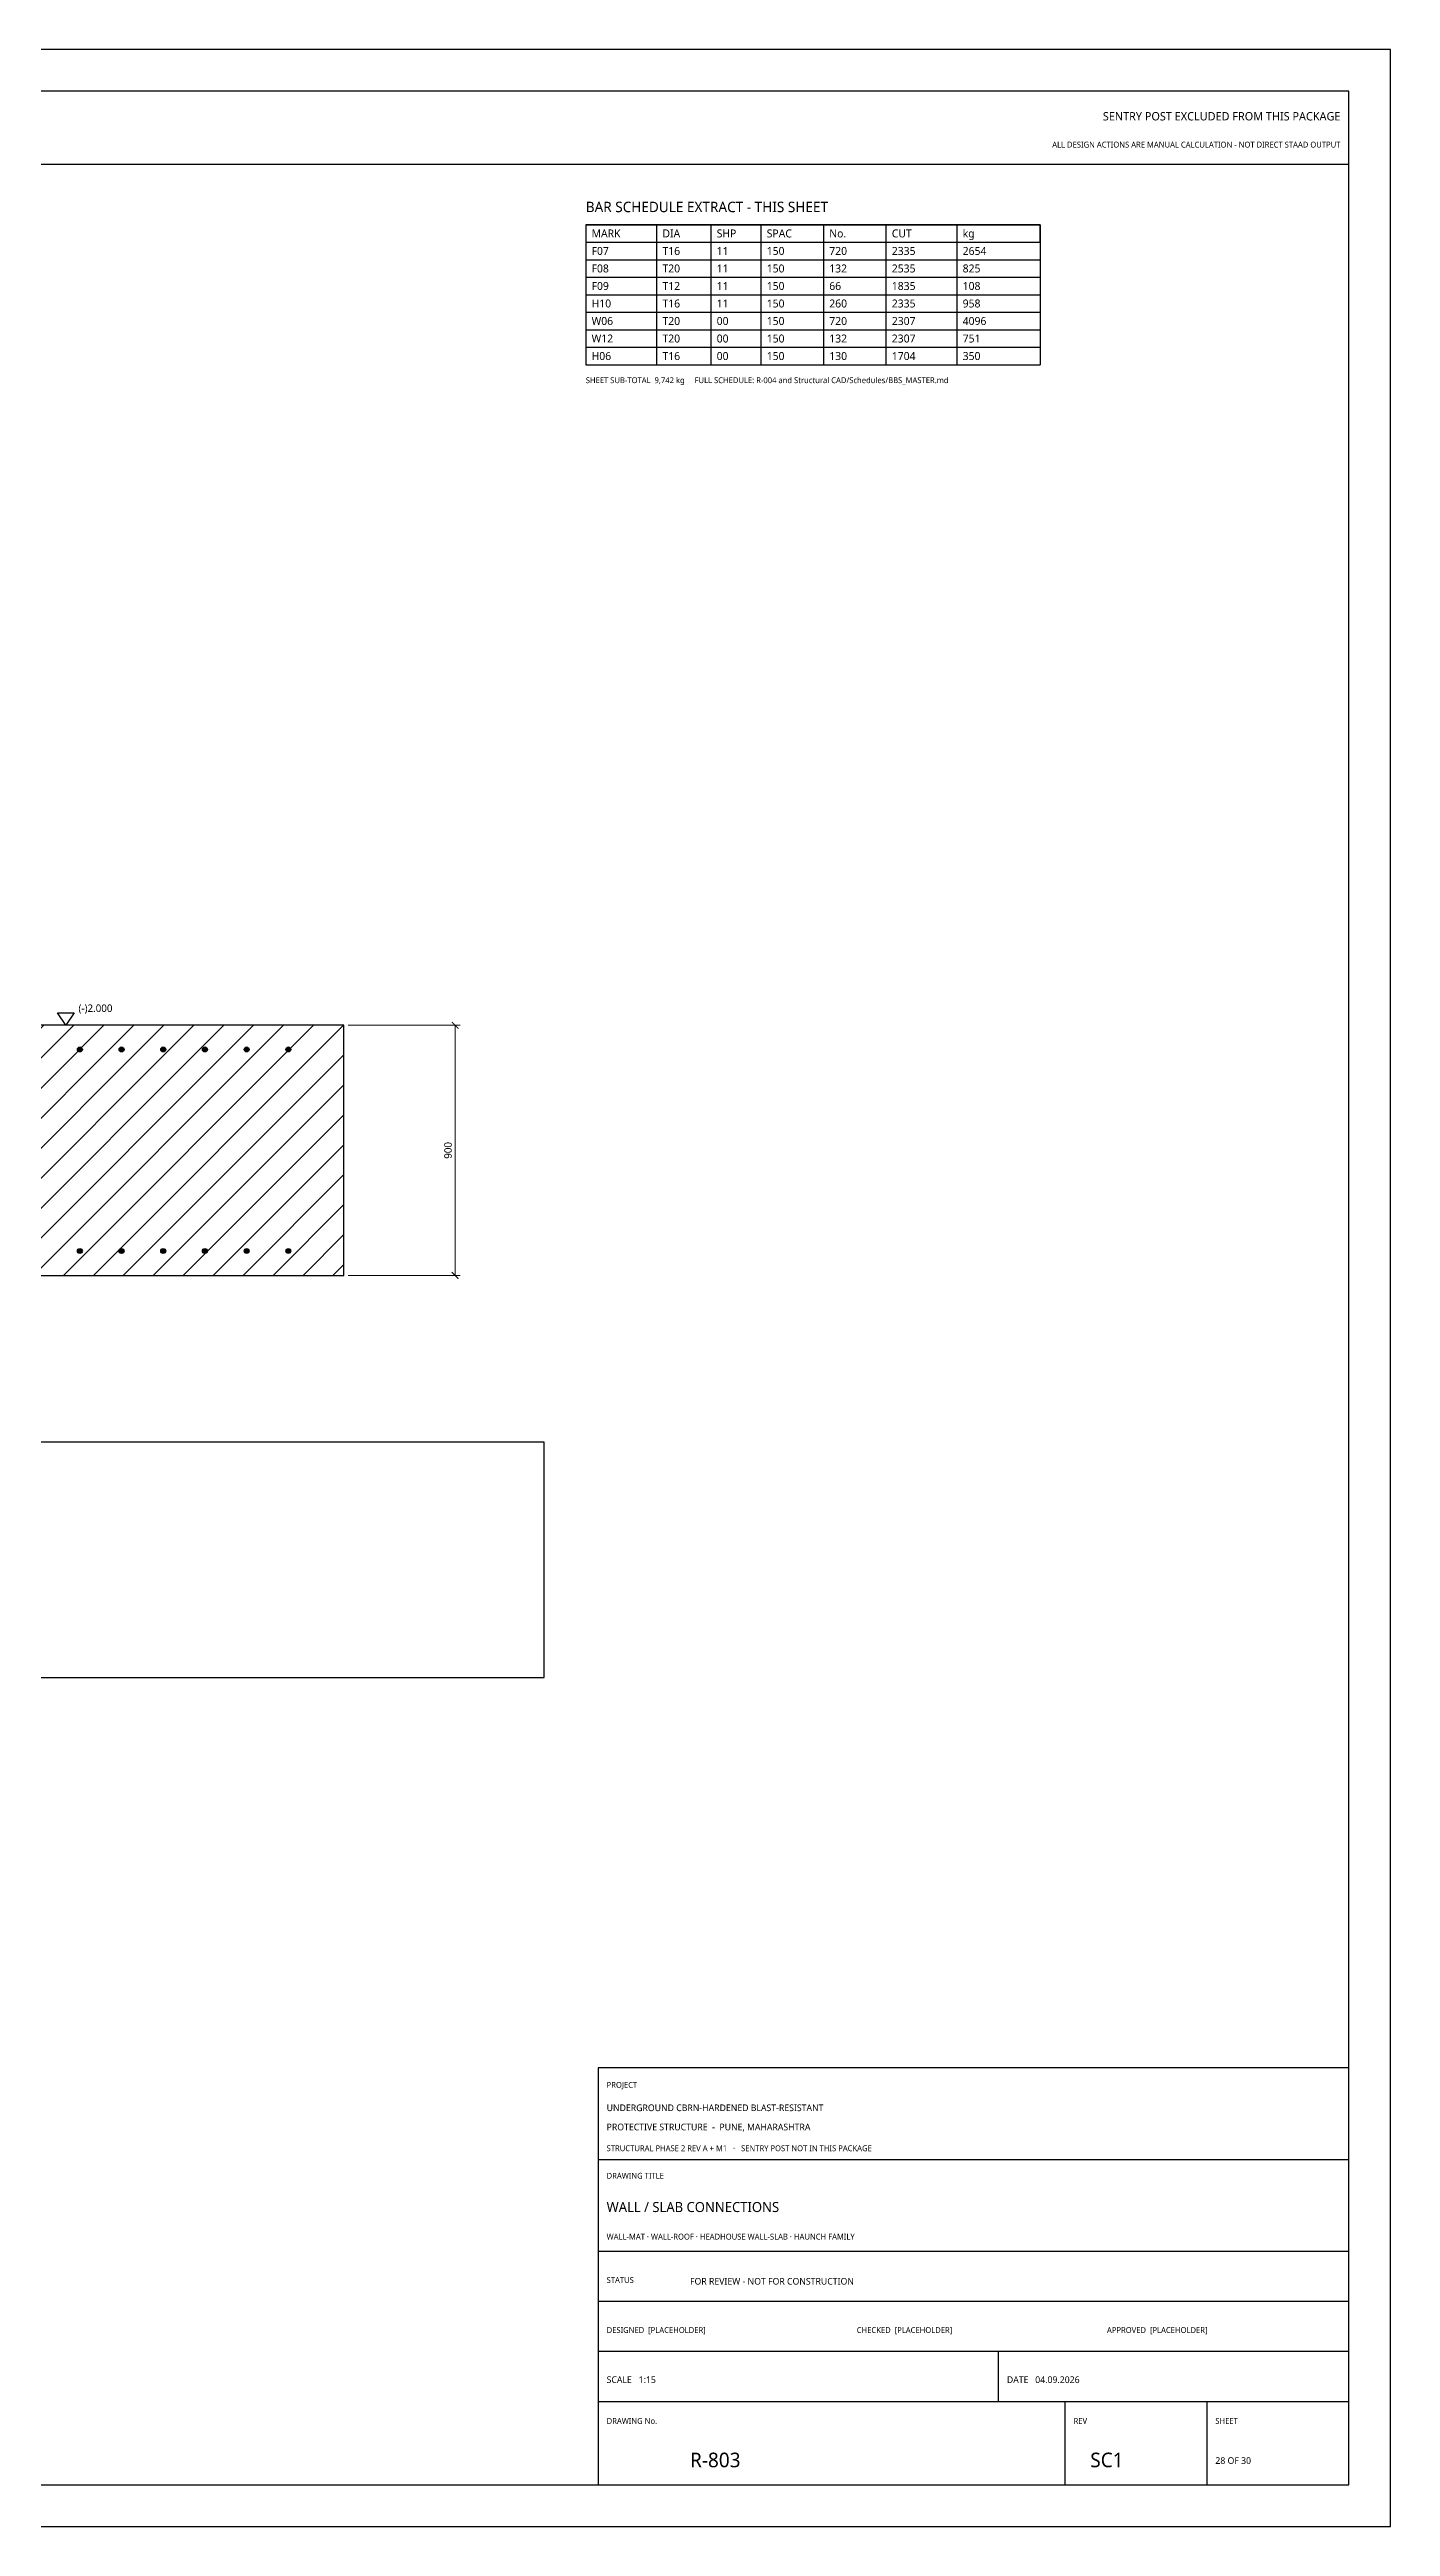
# Model space of a CAD drawing. Header units: millimetres. Extents: x 0 to 841, y 0 to 594.
# Drawn here: x 519 to 841, y 0 to 594 of the extents above; entities that cross this region are included whole.
import ezdxf
from ezdxf.enums import TextEntityAlignment as Align

# ---------------------------------------------------------------- set-up
doc = ezdxf.new("R2010")
doc.units = ezdxf.units.MM
for name, color, linetype in [('S-BLAST', 1, 'Continuous'), ('S-CONCRETE', 7, 'Continuous'), ('S-DIM', 4, 'Continuous'), ('S-HATCH', 8, 'Continuous'), ('S-LEVEL', 4, 'Continuous'), ('S-REBAR-MAIN', 1, 'Continuous'), ('S-TABLE', 7, 'Continuous'), ('S-TITLE', 7, 'Continuous')]:
    doc.layers.add(name, color=color, linetype=linetype)
doc.styles.add('OpenSans', font='OpenSans-Regular.ttf')
doc.dimstyles.new('SC-DIM', dxfattribs={"dimtxt": 1.8, "dimasz": 1.6, "dimexe": 1.2, "dimexo": 1, "dimgap": 0.8, "dimtad": 1, "dimdec": 0, "dimblk": 'ARCHTICK', "dimcen": 2.5, "dimclrd": 4, "dimclre": 4, "dimclrt": 4, "dimazin": 3, "dimtfac": 1, "dimtmove": 0, "dimatfit": 3, "dimlwd": 13, "dimlwe": 13})

# ---------------------------------------------------------------- blocks, each defined once
blk = doc.blocks.new('LEVELMK')
at = {"layer": 'S-LEVEL'}
blk.add_lwpolyline([(0, 0), (-2, 3), (2, 3), (0, 0)], close=True, dxfattribs=at)
blk = doc.blocks.new('_ARCHTICK')
at = {"color": 0, "linetype": 'BYBLOCK', "const_width": 0.15}
blk.add_lwpolyline([(-0.5, -0.5), (0.5, 0.5)], dxfattribs=at)

msp = doc.modelspace()

# ---------------------------------------------------------------- hatches: boundary and pattern name
at = {"layer": 'S-HATCH'}
h = msp.add_hatch(dxfattribs=at)
h.set_pattern_fill('ANSI31', scale=1.6)
h.paths.add_polyline_path([(390, 300), (590, 300), (590, 360), (390, 360)])
at = {"layer": 'S-REBAR-MAIN'}
for points in [[(527.267, 354.2), (527.221, 354.43), (527.091, 354.624), (526.896, 354.754), (526.667, 354.8), (526.437, 354.754), (526.242, 354.624), (526.112, 354.43), (526.067, 354.2), (526.112, 353.97), (526.242, 353.776), (526.437, 353.646), (526.667, 353.6), (526.896, 353.646), (527.091, 353.776), (527.221, 353.97)], [(537.267, 354.2), (537.221, 354.43), (537.091, 354.624), (536.896, 354.754), (536.667, 354.8), (536.437, 354.754), (536.242, 354.624), (536.112, 354.43), (536.067, 354.2), (536.112, 353.97), (536.242, 353.776), (536.437, 353.646), (536.667, 353.6), (536.896, 353.646), (537.091, 353.776), (537.221, 353.97)], [(547.267, 354.2), (547.221, 354.43), (547.091, 354.624), (546.896, 354.754), (546.667, 354.8), (546.437, 354.754), (546.242, 354.624), (546.112, 354.43), (546.067, 354.2), (546.112, 353.97), (546.242, 353.776), (546.437, 353.646), (546.667, 353.6), (546.896, 353.646), (547.091, 353.776), (547.221, 353.97)], [(557.267, 354.2), (557.221, 354.43), (557.091, 354.624), (556.896, 354.754), (556.667, 354.8), (556.437, 354.754), (556.242, 354.624), (556.112, 354.43), (556.067, 354.2), (556.112, 353.97), (556.242, 353.776), (556.437, 353.646), (556.667, 353.6), (556.896, 353.646), (557.091, 353.776), (557.221, 353.97)], [(567.267, 354.2), (567.221, 354.43), (567.091, 354.624), (566.896, 354.754), (566.667, 354.8), (566.437, 354.754), (566.242, 354.624), (566.112, 354.43), (566.067, 354.2), (566.112, 353.97), (566.242, 353.776), (566.437, 353.646), (566.667, 353.6), (566.896, 353.646), (567.091, 353.776), (567.221, 353.97)], [(577.267, 354.2), (577.221, 354.43), (577.091, 354.624), (576.896, 354.754), (576.667, 354.8), (576.437, 354.754), (576.242, 354.624), (576.112, 354.43), (576.067, 354.2), (576.112, 353.97), (576.242, 353.776), (576.437, 353.646), (576.667, 353.6), (576.896, 353.646), (577.091, 353.776), (577.221, 353.97)], [(527.267, 305.867), (527.221, 306.096), (527.091, 306.291), (526.896, 306.421), (526.667, 306.467), (526.437, 306.421), (526.242, 306.291), (526.112, 306.096), (526.067, 305.867), (526.112, 305.637), (526.242, 305.442), (526.437, 305.312), (526.667, 305.267), (526.896, 305.312), (527.091, 305.442), (527.221, 305.637)], [(537.267, 305.867), (537.221, 306.096), (537.091, 306.291), (536.896, 306.421), (536.667, 306.467), (536.437, 306.421), (536.242, 306.291), (536.112, 306.096), (536.067, 305.867), (536.112, 305.637), (536.242, 305.442), (536.437, 305.312), (536.667, 305.267), (536.896, 305.312), (537.091, 305.442), (537.221, 305.637)], [(547.267, 305.867), (547.221, 306.096), (547.091, 306.291), (546.896, 306.421), (546.667, 306.467), (546.437, 306.421), (546.242, 306.291), (546.112, 306.096), (546.067, 305.867), (546.112, 305.637), (546.242, 305.442), (546.437, 305.312), (546.667, 305.267), (546.896, 305.312), (547.091, 305.442), (547.221, 305.637)], [(557.267, 305.867), (557.221, 306.096), (557.091, 306.291), (556.896, 306.421), (556.667, 306.467), (556.437, 306.421), (556.242, 306.291), (556.112, 306.096), (556.067, 305.867), (556.112, 305.637), (556.242, 305.442), (556.437, 305.312), (556.667, 305.267), (556.896, 305.312), (557.091, 305.442), (557.221, 305.637)], [(567.267, 305.867), (567.221, 306.096), (567.091, 306.291), (566.896, 306.421), (566.667, 306.467), (566.437, 306.421), (566.242, 306.291), (566.112, 306.096), (566.067, 305.867), (566.112, 305.637), (566.242, 305.442), (566.437, 305.312), (566.667, 305.267), (566.896, 305.312), (567.091, 305.442), (567.221, 305.637)], [(577.267, 305.867), (577.221, 306.096), (577.091, 306.291), (576.896, 306.421), (576.667, 306.467), (576.437, 306.421), (576.242, 306.291), (576.112, 306.096), (576.067, 305.867), (576.112, 305.637), (576.242, 305.442), (576.437, 305.312), (576.667, 305.267), (576.896, 305.312), (577.091, 305.442), (577.221, 305.637)]]:
    msp.add_hatch(color=1, dxfattribs=at).paths.add_polyline_path(points)

# ---------------------------------------------------------------- linework, layer by layer
at = {"layer": 'S-CONCRETE'}
msp.add_lwpolyline([(390, 300), (590, 300), (590, 360), (390, 360)], close=True, dxfattribs=at)
at = {"layer": 'S-REBAR-MAIN'}
for centre in [(526.667, 354.2), (536.667, 354.2), (546.667, 354.2), (556.667, 354.2), (566.667, 354.2), (576.667, 354.2), (526.667, 305.867), (536.667, 305.867), (546.667, 305.867), (556.667, 305.867), (566.667, 305.867), (576.667, 305.867)]:
    msp.add_circle(centre, 0.6, dxfattribs=at)
at = {"layer": 'S-TABLE'}
for p, q in [((648, 552), (757, 552)), ((648, 552), (648, 518.4)), ((665, 552), (665, 518.4)), ((678, 552), (678, 518.4)), ((690, 552), (690, 518.4)), ((705, 552), (705, 518.4)), ((720, 552), (720, 518.4)), ((737, 552), (737, 518.4)), ((757, 552), (757, 518.4)), ((648, 543.6), (757, 543.6)), ((648, 539.4), (757, 539.4)), ((648, 535.2), (757, 535.2)), ((648, 531), (757, 531)), ((648, 526.8), (757, 526.8)), ((648, 522.6), (757, 522.6)), ((648, 518.4), (757, 518.4))]:
    msp.add_line(p, q, dxfattribs=at)
msp.add_lwpolyline([(648, 547.8), (757, 547.8), (757, 552), (648, 552)], close=True, dxfattribs=at)
at = {"layer": 'S-TITLE'}
for p, q in [((10, 566.5), (831, 566.5)), ((651, 88), (831, 88)), ((651, 66), (831, 66)), ((651, 54), (831, 54)), ((651, 42), (831, 42)), ((747, 30), (747, 42)), ((651, 30), (831, 30)), ((763, 10), (763, 30)), ((797, 10), (797, 30))]:
    msp.add_line(p, q, dxfattribs=at)
for points in [[(0, 0), (841, 0), (841, 594), (0, 594)], [(10, 10), (831, 10), (831, 584), (10, 584)], [(340, 203.625), (638, 203.625), (638, 260), (340, 260)], [(651, 10), (831, 10), (831, 110), (651, 110)]]:
    msp.add_lwpolyline(points, close=True, dxfattribs=at)

# ---------------------------------------------------------------- block references
at = {"layer": 'S-LEVEL'}
msp.add_blockref('LEVELMK', (523.333, 360), dxfattribs=at)

# ---------------------------------------------------------------- texts
at = {"layer": 'S-BLAST', "style": 'OpenSans'}
for s, height, p in [('SENTRY POST EXCLUDED FROM THIS PACKAGE', 2, (829, 577)), ('ALL DESIGN ACTIONS ARE MANUAL CALCULATION - NOT DIRECT STAAD OUTPUT', 1.4, (829, 570.5))]:
    msp.add_text(s, height=height, dxfattribs=at).set_placement(p, align=Align.RIGHT)
msp.add_text('FOR REVIEW - NOT FOR CONSTRUCTION', height=1.6, dxfattribs=at).set_placement((673, 58))
at = {"layer": 'S-LEVEL', "style": 'OpenSans'}
msp.add_text('(-)2.000', height=1.8, dxfattribs=at).set_placement((526.333, 363.2))
at = {"layer": 'S-TABLE', "style": 'OpenSans'}
for s, height, p in [('MARK', 1.9091, (649.4, 548.945)), ('F07', 1.9091, (649.4, 544.745)), ('T16', 1.9091, (666.4, 544.745)), ('DIA', 1.9091, (666.4, 548.945)), ('SHP', 1.9091, (679.4, 548.945)), ('11', 1.9091, (679.4, 544.745)), ('SPAC', 1.9091, (691.4, 548.945)), ('150', 1.9091, (691.4, 544.745)), ('720', 1.9091, (706.4, 544.745)), ('No.', 1.9091, (706.4, 548.945)), ('2335', 1.9091, (721.4, 544.745)), ('CUT', 1.9091, (721.4, 548.945)), ('2654', 1.9091, (738.4, 544.745)), ('kg', 1.9091, (738.4, 548.945)), ('F08', 1.9091, (649.4, 540.545)), ('T20', 1.9091, (666.4, 540.545)), ('11', 1.9091, (679.4, 540.545)), ('150', 1.9091, (691.4, 540.545)), ('132', 1.9091, (706.4, 540.545)), ('2535', 1.9091, (721.4, 540.545)), ('825', 1.9091, (738.4, 540.545)), ('F09', 1.9091, (649.4, 536.345)), ('T12', 1.9091, (666.4, 536.345)), ('11', 1.9091, (679.4, 536.345)), ('150', 1.9091, (691.4, 536.345)), ('66', 1.9091, (706.4, 536.345)), ('1835', 1.9091, (721.4, 536.345)), ('108', 1.9091, (738.4, 536.345)), ('W06', 1.9091, (649.4, 527.945)), ('H10', 1.9091, (649.4, 532.145)), ('T16', 1.9091, (666.4, 532.145)), ('T20', 1.9091, (666.4, 527.945)), ('00', 1.9091, (679.4, 527.945)), ('11', 1.9091, (679.4, 532.145)), ('150', 1.9091, (691.4, 532.145)), ('150', 1.9091, (691.4, 527.945)), ('720', 1.9091, (706.4, 527.945)), ('260', 1.9091, (706.4, 532.145)), ('2335', 1.9091, (721.4, 532.145)), ('2307', 1.9091, (721.4, 527.945)), ('4096', 1.9091, (738.4, 527.945)), ('958', 1.9091, (738.4, 532.145)), ('W12', 1.9091, (649.4, 523.745)), ('T20', 1.9091, (666.4, 523.745)), ('00', 1.9091, (679.4, 523.745)), ('150', 1.9091, (691.4, 523.745)), ('132', 1.9091, (706.4, 523.745)), ('2307', 1.9091, (721.4, 523.745)), ('751', 1.9091, (738.4, 523.745)), ('H06', 1.9091, (649.4, 519.545)), ('T16', 1.9091, (666.4, 519.545)), ('00', 1.9091, (679.4, 519.545)), ('150', 1.9091, (691.4, 519.545)), ('130', 1.9091, (706.4, 519.545)), ('1704', 1.9091, (721.4, 519.545)), ('350', 1.9091, (738.4, 519.545)), ('SHEET SUB-TOTAL  9,742 kg     FULL SCHEDULE: R-004 and Structural CAD/Schedules/BBS_MASTER.md', 1.4, (648, 514))]:
    msp.add_text(s, height=height, dxfattribs=at).set_placement(p)
at = {"layer": 'S-TITLE', "style": 'OpenSans'}
for s, height, p in [('BAR SCHEDULE EXTRACT - THIS SHEET', 2.5, (648, 555)), ('PROJECT', 1.4, (653, 105.2)), ('UNDERGROUND CBRN-HARDENED BLAST-RESISTANT', 1.6, (653, 99.6)), ('PROTECTIVE STRUCTURE  -  PUNE, MAHARASHTRA', 1.6, (653, 95)), ('STRUCTURAL PHASE 2 REV A + M1   ·   SENTRY POST NOT IN THIS PACKAGE', 1.4, (653, 90)), ('DRAWING TITLE', 1.4, (653, 83.4)), ('WALL / SLAB CONNECTIONS', 2.4, (653, 75.4)), ('WALL-MAT · WALL-ROOF · HEADHOUSE WALL-SLAB · HAUNCH FAMILY', 1.4, (653, 68.8)), ('STATUS', 1.4, (653, 58.4)), ('DESIGNED  [PLACEHOLDER]', 1.4, (653, 46.4)), ('CHECKED  [PLACEHOLDER]', 1.4, (713, 46.4)), ('APPROVED  [PLACEHOLDER]', 1.4, (773, 46.4)), ('SCALE   1:15', 1.6, (653, 34.4)), ('DATE   04.09.2026', 1.6, (749, 34.4)), ('DRAWING No.', 1.4, (653, 24.6)), ('REV', 1.4, (765, 24.6)), ('SHEET', 1.4, (799, 24.6)), ('R-803', 3.5, (673, 14.2)), ('SC1', 3.5, (769, 14.2)), ('28 OF 30', 1.6, (799, 15))]:
    msp.add_text(s, height=height, dxfattribs=at).set_placement(p)

# ---------------------------------------------------------------- dimensions: what is measured, and where the dimension line sits
at = {"layer": 'S-DIM'}
msp.add_linear_dim(base=(616.667, 300), p1=(590, 300), p2=(590, 360), angle=90, dimstyle='SC-DIM', override={"dimlfac": 15}, dxfattribs=at).render()

doc.saveas('drawing.dxf')
